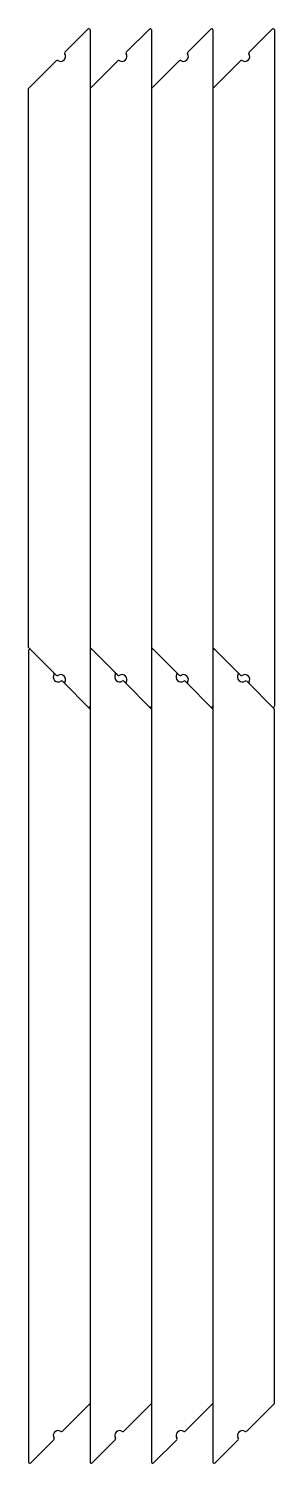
# Model space of a CAD drawing. Header units: millimetres. Extents: x -15 to 85, y -126 to 457.
import ezdxf

# ---------------------------------------------------------------- set-up
doc = ezdxf.new("R2010")
doc.units = ezdxf.units.MM

msp = doc.modelspace()

# ---------------------------------------------------------------- linework, layer by layer
at = {"color": 7, "linetype": 'Continuous', "lineweight": 25}
for p, q in [((-0.45, 447.38), (8.96, 456.79)), ((9.82, 456.44), (9.82, -125.15)), ((24.55, 447.38), (33.96, 456.79)), ((34.82, 456.44), (34.82, -125.15)), ((49.55, 447.38), (58.96, 456.79)), ((59.82, 456.44), (59.82, -125.15)), ((74.55, 447.38), (83.96, 456.79)), ((84.82, 456.44), (84.82, 181.85)), ((-15.18, 432.65), (-3.92, 443.92)), ((9.82, 432.65), (21.08, 443.92)), ((34.82, 432.65), (46.08, 443.92)), ((59.82, 432.65), (71.08, 443.92)), ((-15.18, 205.65), (-15.18, 432.65)), ((-3.92, 194.38), (-15.18, 205.65)), ((-15.18, 204.44), (-15.18, -125.15)), ((21.08, 194.38), (9.82, 205.65)), ((46.08, 194.38), (34.82, 205.65)), ((71.08, 194.38), (59.82, 205.65)), ((9.82, 180.65), (-1.45, 191.92)), ((34.82, 180.65), (23.55, 191.92)), ((59.82, 180.65), (48.55, 191.92)), ((84.82, 180.65), (73.55, 191.92)), ((84.82, -101.35), (84.82, 180.65)), ((-1.45, -112.62), (9.82, -101.35)), ((23.55, -112.62), (34.82, -101.35)), ((48.55, -112.62), (59.82, -101.35)), ((73.55, -112.62), (84.82, -101.35)), ((-14.33, -125.5), (-4.92, -116.08)), ((10.67, -125.5), (20.08, -116.08)), ((35.67, -125.5), (45.08, -116.08)), ((60.67, -125.5), (70.08, -116.08))]:
    msp.add_line(p, q, dxfattribs=at)
for centre, radius, start, end in [((9.32, 456.44), 0.5, 0, 135), ((34.32, 456.44), 0.5, 0, 135), ((59.32, 456.44), 0.5, 0, 135), ((84.32, 456.44), 0.5, 0, 135), ((-3.56, 443.56), 0.5, 56.53696, 135), ((-2.18, 445.65), 2, 236.53696, 33.46304), ((-0.1, 447.03), 0.5, 135, 213.46304), ((21.44, 443.56), 0.5, 56.53696, 135), ((22.82, 445.65), 2, 236.53696, 33.46304), ((24.9, 447.03), 0.5, 135, 213.46304), ((46.44, 443.56), 0.5, 56.53696, 135), ((47.82, 445.65), 2, 236.53696, 33.46304), ((49.9, 447.03), 0.5, 135, 213.46304), ((71.44, 443.56), 0.5, 56.53696, 135), ((72.82, 445.65), 2, 236.53696, 33.46304), ((74.9, 447.03), 0.5, 135, 213.46304), ((-14.68, 204.44), 0.5, 45, 180), ((10.32, 204.44), 0.5, 45, 180), ((35.32, 204.44), 0.5, 45, 180), ((60.32, 204.44), 0.5, 45, 180), ((-3.18, 193.65), 2, 146.53696, 303.46304), ((-5.27, 195.03), 0.5, 326.53696, 45), ((-3.56, 194.73), 0.5, 225, 303.46304), ((-2.18, 192.65), 2, 326.53696, 123.46304), ((21.82, 193.65), 2, 146.53696, 303.46304), ((19.73, 195.03), 0.5, 326.53696, 45), ((21.44, 194.73), 0.5, 225, 303.46304), ((22.82, 192.65), 2, 326.53696, 123.46304), ((46.82, 193.65), 2, 146.53696, 303.46304), ((44.73, 195.03), 0.5, 326.53696, 45), ((46.44, 194.73), 0.5, 225, 303.46304), ((47.82, 192.65), 2, 326.53696, 123.46304), ((71.82, 193.65), 2, 146.53696, 303.46304), ((69.73, 195.03), 0.5, 326.53696, 45), ((71.44, 194.73), 0.5, 225, 303.46304), ((72.82, 192.65), 2, 326.53696, 123.46304), ((-1.81, 191.56), 0.5, 45, 123.46304), ((-0.1, 191.27), 0.5, 146.53696, 225), ((23.19, 191.56), 0.5, 45, 123.46304), ((24.9, 191.27), 0.5, 146.53696, 225), ((48.19, 191.56), 0.5, 45, 123.46304), ((49.9, 191.27), 0.5, 146.53696, 225), ((73.19, 191.56), 0.5, 45, 123.46304), ((74.9, 191.27), 0.5, 146.53696, 225), ((9.32, 181.85), 0.5, 225, 0), ((34.32, 181.85), 0.5, 225, 0), ((59.32, 181.85), 0.5, 225, 0), ((84.32, 181.85), 0.5, 225, 0), ((-3.18, -114.35), 2, 56.53696, 213.46304), ((-5.27, -115.73), 0.5, 315, 33.46304), ((-1.81, -112.27), 0.5, 236.53696, 315), ((21.82, -114.35), 2, 56.53696, 213.46304), ((19.73, -115.73), 0.5, 315, 33.46304), ((23.19, -112.27), 0.5, 236.53696, 315), ((46.82, -114.35), 2, 56.53696, 213.46304), ((44.73, -115.73), 0.5, 315, 33.46304), ((48.19, -112.27), 0.5, 236.53696, 315), ((71.82, -114.35), 2, 56.53696, 213.46304), ((69.73, -115.73), 0.5, 315, 33.46304), ((73.19, -112.27), 0.5, 236.53696, 315), ((-14.68, -125.15), 0.5, 180, 315), ((10.32, -125.15), 0.5, 180, 315), ((35.32, -125.15), 0.5, 180, 315), ((60.32, -125.15), 0.5, 180, 315)]:
    msp.add_arc(centre, radius, start, end, dxfattribs=at)

doc.saveas('drawing.dxf')
